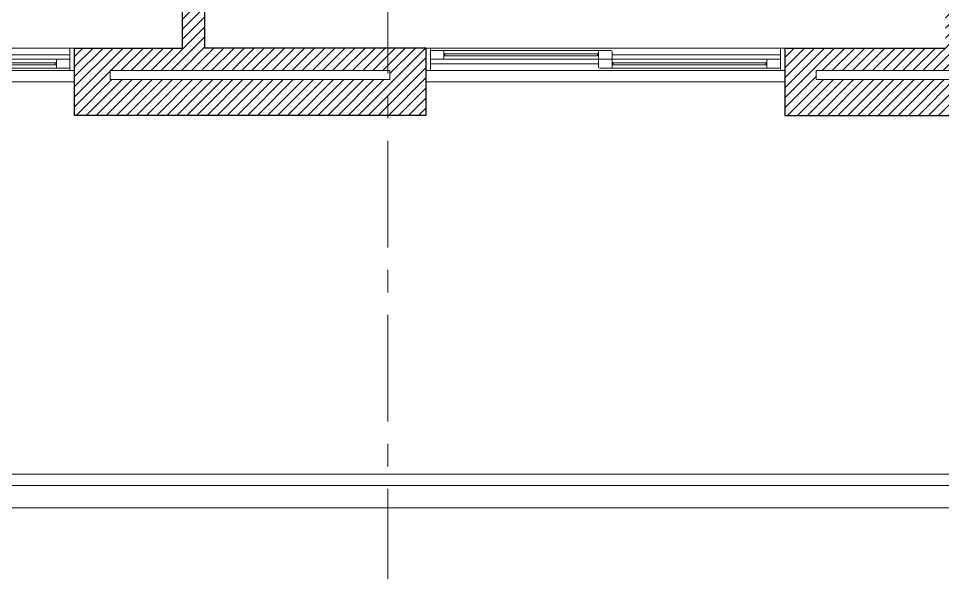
# Model space of a CAD drawing. Header units: millimetres. Extents: x 5985 to 6342, y 1020 to 1088.
# Drawn here: x 6253.232 to 6257.35, y 1068.396 to 1070.867 of the extents above; entities that cross this region are included whole.
import ezdxf

# ---------------------------------------------------------------- set-up
doc = ezdxf.new("R2010")
doc.units = ezdxf.units.MM
doc.linetypes.add('CENTER', pattern=[50.8, 31.75, -6.35, 6.35, -6.35])
for name, color, linetype, lineweight in [('03_CIVIL EXIST A DECLARAR', 6, 'Continuous', 15), ('07_CIVIL VISTAS MEDIA', 251, 'Continuous', 5), ('08_CIVIL VISTAS FINO', 143, 'Continuous', 9), ('09_CIVIL PROYECCIONES', 230, 'Continuous', 5), ('10_CIVIL EJES', 230, 'CENTER', 15), ('MUROS', 131, 'Continuous', 9)]:
    doc.layers.add(name, color=color, linetype=linetype, lineweight=lineweight)
doc.layers.add('Paredes', color=250, linetype='Continuous')

# ---------------------------------------------------------------- blocks, each defined once
blk = doc.blocks.new('ventana 1.6')
at = {"layer": '07_CIVIL VISTAS MEDIA', "linetype": 'Continuous'}
for p, q in [((924.7824, -27.1404), (924.0924, -27.1404)), ((924.0924, -27.1404), (924.7824, -27.1404)), ((924.0974, -27.1404), (924.0974, -27.1504)), ((924.7774, -27.1404), (924.7774, -27.1504)), ((924.7824, -27.1504), (924.0924, -27.1504)), ((925.5324, -27.1804), (924.8424, -27.1804)), ((924.8424, -27.1804), (925.5324, -27.1804)), ((924.8474, -27.1804), (924.8474, -27.1904)), ((925.5274, -27.1804), (925.5274, -27.1904)), ((925.5324, -27.1904), (924.8424, -27.1904)), ((925.6124, -27.2654), (924.0124, -27.2654)), ((925.6124, -27.2654), (924.0124, -27.2654))]:
    blk.add_line(p, q, dxfattribs=at)
at = {"layer": '09_CIVIL PROYECCIONES', "linetype": 'Continuous'}
for p, q in [((925.6124, -27.1154), (924.0124, -27.1154)), ((925.6124, -27.1154), (924.0124, -27.1154)), ((924.0324, -27.1154), (924.0124, -27.1154)), ((924.0124, -27.2154), (924.0124, -27.1154)), ((924.0124, -27.2154), (924.0124, -27.1154)), ((925.5924, -27.1154), (924.0324, -27.1154)), ((924.0324, -27.2154), (924.0324, -27.1154)), ((924.0374, -27.1254), (924.0874, -27.1254)), ((924.0874, -27.1254), (924.7874, -27.1254)), ((924.0924, -27.1604), (924.0924, -27.1304)), ((924.0924, -27.1404), (924.0924, -27.1454)), ((924.0924, -27.1404), (924.0924, -27.1504)), ((924.7824, -27.1604), (924.7824, -27.1304)), ((924.7824, -27.1454), (924.7824, -27.1404)), ((924.7824, -27.1404), (924.7824, -27.1504)), ((924.7874, -27.1254), (924.8374, -27.1254)), ((924.8424, -27.1604), (924.8424, -27.1304)), ((925.5924, -27.1154), (925.6124, -27.1154)), ((925.5924, -27.1154), (925.5924, -27.2154)), ((925.6124, -27.2154), (925.6124, -27.1154)), ((925.6124, -27.1654), (925.6124, -27.1154)), ((924.0874, -27.1654), (924.0374, -27.1654)), ((924.7874, -27.1654), (924.0874, -27.1654)), ((924.7824, -27.2004), (924.7824, -27.1704)), ((924.8374, -27.1654), (924.7874, -27.1654)), ((924.8374, -27.1654), (924.7874, -27.1654)), ((925.5374, -27.1654), (924.8374, -27.1654)), ((924.8424, -27.1454), (925.5924, -27.1454)), ((924.8424, -27.2004), (924.8424, -27.1704)), ((924.8424, -27.1804), (924.8424, -27.1854)), ((924.8424, -27.1804), (924.8424, -27.1904)), ((925.5324, -27.2004), (925.5324, -27.1704)), ((925.5324, -27.1854), (925.5324, -27.1804)), ((925.5324, -27.1804), (925.5324, -27.1904)), ((925.5874, -27.1654), (925.5374, -27.1654)), ((925.6124, -27.1654), (925.6124, -27.2154)), ((924.0324, -27.2154), (924.0124, -27.2154)), ((924.7824, -27.1854), (924.0324, -27.1854)), ((924.0324, -27.2154), (925.5924, -27.2154)), ((924.7874, -27.2054), (924.8374, -27.2054)), ((924.8374, -27.2054), (925.5374, -27.2054)), ((925.5374, -27.2054), (925.5874, -27.2054)), ((925.5924, -27.2154), (925.6124, -27.2154))]:
    blk.add_line(p, q, dxfattribs=at)
for centre, start, end in [((924.0374, -27.1304), 90, 180), ((924.0874, -27.1304), 0, 90), ((924.7874, -27.1304), 90, 180), ((924.8374, -27.1304), 0, 90), ((924.0374, -27.1604), 180, 270), ((924.0874, -27.1604), 270, 0), ((924.7874, -27.1604), 180, 270), ((924.7874, -27.1704), 90, 180), ((924.8374, -27.1604), 270, 0), ((924.8374, -27.1704), 0, 90), ((925.5374, -27.1704), 90, 180), ((925.5874, -27.1704), 0, 90), ((924.7874, -27.2004), 180, 270), ((924.8374, -27.2004), 270, 0), ((925.5374, -27.2004), 180, 270), ((925.5874, -27.2004), 270, 0)]:
    blk.add_arc(centre, 0.005, start, end, dxfattribs=at)

msp = doc.modelspace()

# ---------------------------------------------------------------- hatches: boundary and pattern name
at = {"layer": '07_CIVIL VISTAS MEDIA'}
h = msp.add_hatch(dxfattribs=at)
h.set_pattern_fill('ANSI31', color=18, scale=0.01)
h.set_pattern_definition([(45, (5306.23185, 1146.36072), (-0.0224506403, 0.0224506403), [])])
h.paths.add_polyline_path([(6255.0635, 1076.2347), (6253.9631, 1076.2347), (6253.9631, 1075.2347), (6254.0631, 1075.2347), (6254.0631, 1076.0347), (6255.0635, 1076.0347)])
h.paths.add_polyline_path([(6257.5631, 1074.4599), (6257.3631, 1074.4599), (6257.3631, 1072.185), (6257.5631, 1072.185)])
h.paths.add_polyline_path([(6261.3816, 1070.7347), (6260.9631, 1070.7347), (6260.9631, 1072.9774), (6260.9521, 1072.9774, -0.414214), (6260.9474, 1072.9822), (6260.9474, 1073.0538), (6260.9569, 1073.0538), (6260.9569, 1072.987), (6260.9631, 1072.987), (6260.9631, 1073.8347), (6260.8631, 1073.8347), (6260.8631, 1070.7347), (6259.8146, 1070.7347), (6259.8146, 1070.4347), (6261.3816, 1070.4347)])
h.paths.add_polyline_path([(6259.9746, 1070.5947), (6259.9746, 1070.6347), (6261.2216, 1070.6347), (6261.2216, 1070.5947)], flags=16)
h.paths.add_polyline_path([(6258.2146, 1070.7347), (6257.5631, 1070.7347), (6257.5631, 1071.085), (6257.3631, 1071.085), (6257.3631, 1070.7347), (6256.6476, 1070.7347), (6256.6476, 1070.4347), (6258.2146, 1070.4347)])
h.paths.add_polyline_path([(6258.0546, 1070.6347), (6258.0546, 1070.5947), (6256.7876, 1070.5947), (6256.7876, 1070.6347)], flags=16)
h.paths.add_polyline_path([(6253.1631, 1076.2347), (6252.9631, 1076.2347), (6252.9631, 1076.0347), (6253.0631, 1076.0347), (6253.0631, 1075.2347), (6253.1631, 1075.2347)])
h.paths.add_polyline_path([(6253.1454, 1075.4187), (6253.1561, 1075.4187), (6253.1561, 1075.3381, -1), (6253.1454, 1075.3381)], flags=16)
h.paths.add_polyline_path([(6251.9631, 1076.2347), (6249.6635, 1076.2347), (6249.6635, 1076.0347), (6250.9631, 1076.0347), (6250.9631, 1075.0599), (6251.1631, 1075.0599), (6251.1631, 1076.0347), (6251.9631, 1076.0347)])
h.paths.add_polyline_path([(6248.6635, 1076.2347), (6247.5631, 1076.2347), (6247.5631, 1075.2347), (6247.6631, 1075.2347), (6247.6631, 1076.0347), (6248.6635, 1076.0347)])
h.paths.add_polyline_path([(6246.7631, 1076.2347), (6246.5631, 1076.2347), (6246.5631, 1076.0347), (6246.6631, 1076.0347), (6246.6631, 1075.2347), (6246.7631, 1075.2347), (6246.7631, 1075.3328), (6246.7508, 1075.3328, -0.414214), (6246.7454, 1075.3381), (6246.7454, 1075.4187), (6246.7561, 1075.4187), (6246.7561, 1075.3435), (6246.7631, 1075.3435)])
h.paths.add_polyline_path([(6248.7136, 1070.7347), (6247.6631, 1070.7347), (6247.6631, 1073.8347), (6247.5631, 1073.8347), (6247.5631, 1072.987), (6247.5692, 1072.987), (6247.5692, 1073.0538), (6247.5788, 1073.0538), (6247.5788, 1072.9822, -0.414214), (6247.574, 1072.9774), (6247.5631, 1072.9774), (6247.5631, 1070.7347), (6247.1466, 1070.7347), (6247.1466, 1070.4347), (6248.7136, 1070.4347)])
h.paths.add_polyline_path([(6248.5536, 1070.6347), (6248.5536, 1070.5947), (6247.3066, 1070.5947), (6247.3066, 1070.6347)], flags=16)
h = msp.add_hatch(dxfattribs=at)
h.set_pattern_fill('ANSI31', color=18, scale=0.01)
h.set_pattern_definition([(45, (5139.747855, 1251.152985), (-0.0224506403, 0.0224506403), [])])
h.paths.add_polyline_path([(6254.0631, 1073.8347), (6253.9631, 1073.8347), (6253.9631, 1070.7347), (6253.4806, 1070.7347), (6253.4806, 1070.6347), (6253.4806, 1070.4347), (6254.8776, 1070.4347), (6254.8776, 1070.5947), (6253.6406, 1070.5947), (6253.6406, 1070.6347), (6254.8776, 1070.6347), (6254.8776, 1070.7347), (6254.0631, 1070.7347)])
h.paths.add_polyline_path([(6255.0476, 1070.7347), (6254.8776, 1070.7347), (6254.8776, 1070.6347), (6254.8876, 1070.6347), (6254.8876, 1070.5947), (6254.8776, 1070.5947), (6254.8776, 1070.4347), (6255.0476, 1070.4347)])

# ---------------------------------------------------------------- linework, layer by layer
at = {"layer": '03_CIVIL EXIST A DECLARAR'}
for p, q in [((6253.6406, 1070.6347), (6254.8876, 1070.6347)), ((6253.6406, 1070.5947), (6253.6406, 1070.6347)), ((6254.8876, 1070.5947), (6254.8876, 1070.6347)), ((6256.7876, 1070.6347), (6258.0546, 1070.6347)), ((6256.7876, 1070.5947), (6256.7876, 1070.6347)), ((6253.6406, 1070.5947), (6254.8876, 1070.5947)), ((6256.7876, 1070.5947), (6258.0546, 1070.5947))]:
    msp.add_line(p, q, dxfattribs=at)
at = {"layer": '07_CIVIL VISTAS MEDIA'}
msp.add_line((6244.7631, 1068.6847), (6263.7631, 1068.6847), dxfattribs=at)
at = {"layer": '08_CIVIL VISTAS FINO'}
for p, q in [((6244.7631, 1068.8347), (6263.7631, 1068.8347)), ((6244.7631, 1068.7847), (6263.7631, 1068.7847))]:
    msp.add_line(p, q, dxfattribs=at)
at = {"layer": '10_CIVIL EJES', "ltscale": 0.015}
msp.add_line((6254.8776, 1078.8605), (6254.8776, 1061.1801), dxfattribs=at)
at = {"layer": 'Paredes', "color": 18}
for p, q in [((6253.9631, 1070.7347), (6253.9631, 1073.8347)), ((6254.0631, 1070.7347), (6254.0631, 1073.8347)), ((6253.4806, 1070.7347), (6253.9631, 1070.7347)), ((6253.4806, 1070.7347), (6253.4806, 1070.4347)), ((6255.0476, 1070.7347), (6254.0631, 1070.7347)), ((6255.0476, 1070.7347), (6255.0476, 1070.4347)), ((6256.6476, 1070.7347), (6256.6476, 1070.4347)), ((6256.6476, 1070.7347), (6257.3631, 1070.7347)), ((6255.0476, 1070.4347), (6253.4806, 1070.4347)), ((6256.6476, 1070.4347), (6258.2146, 1070.4347))]:
    msp.add_line(p, q, dxfattribs=at)

# ---------------------------------------------------------------- block references
at = {"layer": 'MUROS', "color": 18}
for p in [(5327.8682, 1097.8502), (5331.0352, 1097.8502)]:
    msp.add_blockref('ventana 1.6', p, dxfattribs=at)

doc.saveas('drawing.dxf')
